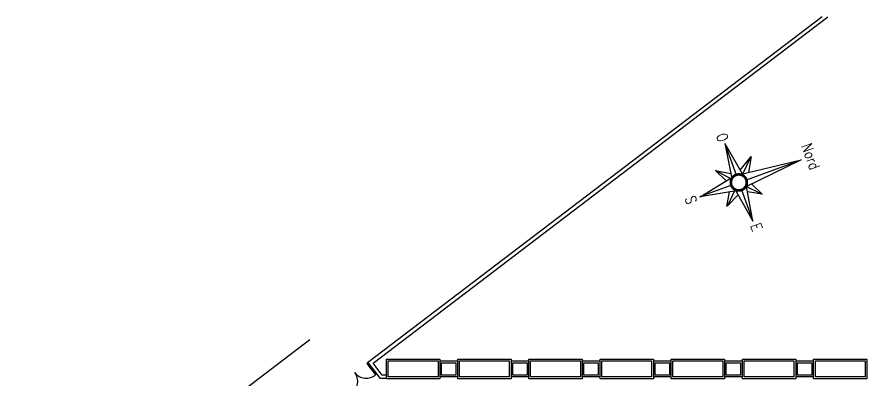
# Model space of a CAD drawing. Header units: millimetres. Extents: x -11 to 211, y -5 to 120.
# Drawn here: x 91.72 to 139.48, y 99.29 to 119.68 of the extents above; entities that cross this region are included whole.
import ezdxf
from ezdxf.enums import TextEntityAlignment as Align

# ---------------------------------------------------------------- set-up
doc = ezdxf.new("R2010")
doc.units = ezdxf.units.MM
doc.header["$LTSCALE"] = 0.1
doc.header["$MEASUREMENT"] = 0
doc.layers.get('0').update_dxf_attribs({"linetype": 'CONTINUOUS'})
doc.layers.add('A-STR-MAC-V', color=155, linetype='CONTINUOUS')
doc.layers.add('PLAN05', color=7, linetype='CONTINUOUS')
doc.styles.add('COMPLEX', font='COMPLEX')

# ---------------------------------------------------------------- blocks, each defined once
blk = doc.blocks.new('GEMETO-G8')
at = {"layer": 'PLAN05', "color": 7, "linetype": 'Continuous'}
for p, q in [((782.24, 5926.03), (786.26, 5919.11)), ((782.24, 5926.03), (783.82, 5918.16)), ((782.24, 5926.03), (784.78, 5918.98)), ((785.64, 5919.07), (799.44, 5922.34)), ((785.7, 5920.08), (788.15, 5923.11)), ((786.17, 5918.91), (788.15, 5923.11)), ((799.44, 5922.34), (786.85, 5916.22)), ((787.09, 5917.9), (799.43, 5922.36)), ((788.15, 5923.11), (787.61, 5919.54)), ((776.68, 5914.06), (784.24, 5918.67)), ((780.15, 5919.98), (783.59, 5919.31)), ((782.55, 5917.64), (780.15, 5919.98)), ((783.76, 5918.04), (780.15, 5919.98)), ((776.66, 5914.13), (783.7, 5916.68)), ((786.98, 5916.43), (790.66, 5914.69)), ((788.55, 5908.55), (787.1, 5916.38)), ((788.29, 5916.92), (790.66, 5914.69)), ((785.28, 5915.49), (776.68, 5914.06)), ((782.71, 5911.91), (783.31, 5915.17)), ((784.61, 5915.67), (782.85, 5912.04)), ((785.22, 5914.47), (782.85, 5912.04)), ((784.7, 5915.4), (788.55, 5908.55)), ((786.01, 5915.6), (788.55, 5908.55)), ((790.66, 5914.69), (787.32, 5915.18))]:
    blk.add_line(p, q, dxfattribs=at)
at = {"layer": 'PLAN05', "color": 7, "linetype": 'Continuous', "const_width": 0.6}
blk.add_lwpolyline([(783.6, 5917.41, 1), (787.19, 5917.17, 1)], format="xyb", close=True, dxfattribs=at)
at = {"layer": 'PLAN05', "color": 7, "linetype": 'Continuous', "style": 'COMPLEX', "width": 0.8}
blk.add_text('O', height=2.4, rotation=289.8655, dxfattribs=at).set_placement((780.87, 5926.15), align=Align.RIGHT)
for s, p in [('Nord', (800.44, 5922.73)), ('S', (773.49, 5912.93))]:
    blk.add_text(s, height=2.4, rotation=289.8655, dxfattribs=at).set_placement(p, align=Align.CENTER)
blk.add_text('E', height=2.4, rotation=289.8655, dxfattribs=at).set_placement((787.97, 5907.61))

msp = doc.modelspace()

# ---------------------------------------------------------------- linework, layer by layer
at = {"layer": 'A-STR-MAC-V', "color": 8}
msp.add_line((108.196, 101.549), (91.721, 89.029), dxfattribs=at)
for points in [[(137.004, 119.676), (111.443, 100.25), (111.459, 100.229), (111.491, 100.253), (111.475, 100.274)], [(112.506, 99.557), (112.271, 99.557), (111.755, 100.235), (137.334, 119.676)], [(115.506, 100.359), (116.51, 100.359)], [(119.51, 100.359), (120.514, 100.359)], [(123.514, 100.359), (124.517, 100.359)], [(127.517, 100.359), (128.521, 100.359)], [(131.521, 100.359), (132.525, 100.359)], [(135.525, 100.359), (136.529, 100.359)], [(112.506, 99.366), (112.165, 99.366), (111.475, 100.274)], [(116.51, 99.459), (115.506, 99.459)], [(120.514, 99.459), (119.51, 99.459)], [(124.517, 99.459), (123.514, 99.459)], [(128.521, 99.459), (127.517, 99.459)], [(132.525, 99.459), (131.521, 99.459)], [(136.529, 99.459), (135.525, 99.459)]]:
    msp.add_lwpolyline(points, dxfattribs=at)
for points in [[(112.506, 100.459), (115.506, 100.459), (115.506, 99.359), (112.506, 99.359)], [(112.606, 100.359), (115.406, 100.359), (115.406, 99.459), (112.606, 99.459)], [(116.51, 100.459), (119.51, 100.459), (119.51, 99.359), (116.51, 99.359)], [(116.61, 100.359), (119.41, 100.359), (119.41, 99.459), (116.61, 99.459)], [(120.514, 100.459), (123.514, 100.459), (123.514, 99.359), (120.514, 99.359)], [(120.614, 100.359), (123.414, 100.359), (123.414, 99.459), (120.614, 99.459)], [(124.517, 100.459), (127.517, 100.459), (127.517, 99.359), (124.517, 99.359)], [(124.617, 100.359), (127.417, 100.359), (127.417, 99.459), (124.617, 99.459)], [(128.521, 100.459), (131.521, 100.459), (131.521, 99.359), (128.521, 99.359)], [(128.621, 100.359), (131.421, 100.359), (131.421, 99.459), (128.621, 99.459)], [(132.525, 100.459), (135.525, 100.459), (135.525, 99.359), (132.525, 99.359)], [(132.625, 100.359), (135.425, 100.359), (135.425, 99.459), (132.625, 99.459)], [(136.529, 100.459), (139.529, 100.459), (139.529, 99.359), (136.529, 99.359)], [(136.629, 100.359), (139.429, 100.359), (139.429, 99.459), (136.629, 99.459)], [(111.443, 100.25), (111.406, 100.221), (111.895, 99.577), (111.933, 99.606)], [(115.606, 100.259), (116.41, 100.259), (116.41, 99.559), (115.606, 99.559)], [(119.61, 100.259), (120.414, 100.259), (120.414, 99.559), (119.61, 99.559)], [(123.614, 100.259), (124.417, 100.259), (124.417, 99.559), (123.614, 99.559)], [(127.617, 100.259), (128.421, 100.259), (128.421, 99.559), (127.617, 99.559)], [(131.621, 100.259), (132.425, 100.259), (132.425, 99.559), (131.621, 99.559)], [(135.625, 100.259), (136.429, 100.259), (136.429, 99.559), (135.625, 99.559)]]:
    msp.add_lwpolyline(points, close=True, dxfattribs=at)
for centre, start, end in [((110.08, 99.214), 303.8836, 37.236), ((111.368, 100.192), 217.2337, 310.5861)]:
    msp.add_arc(centre, 0.809, start, end, dxfattribs=at)

# ---------------------------------------------------------------- block references
at = {"color": 8, "xscale": 0.25, "yscale": 0.25, "zscale": 0.25}
msp.add_blockref('GEMETO-G8', (-64.025, -1368.939), dxfattribs=at)

doc.saveas('drawing.dxf')
